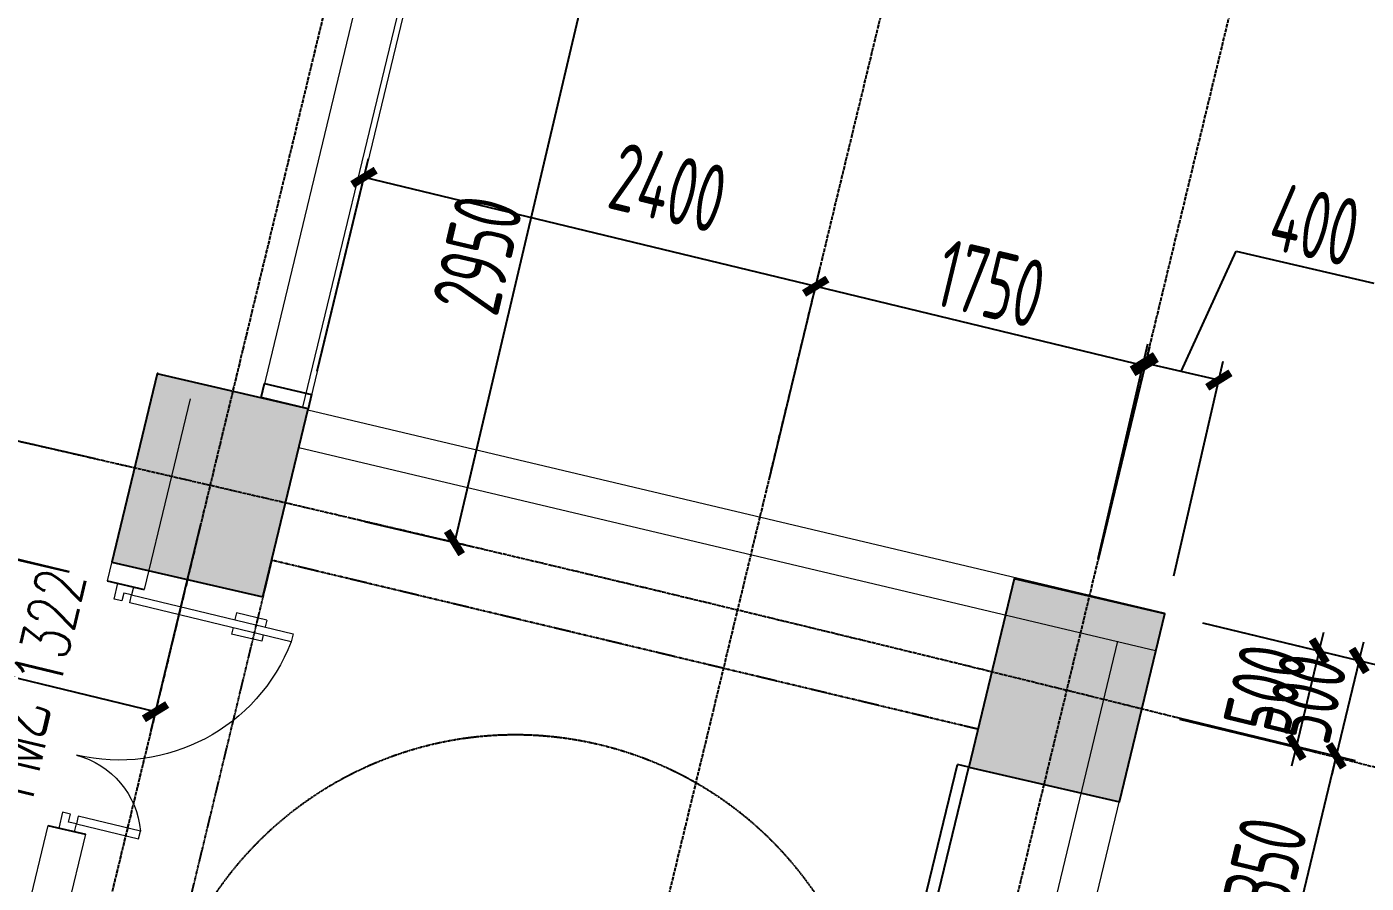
# Model space of a CAD drawing. Header units: millimetres. Extents: x 11515858 to 24947533, y -12764720 to -6305528.
# Drawn here: x 11849267 to 11856185, y -6387706 to -6383283 of the extents above; entities that cross this region are included whole.
import ezdxf
from ezdxf.enums import TextEntityAlignment as Align

# ---------------------------------------------------------------- set-up
doc = ezdxf.new("R2010")
doc.units = ezdxf.units.MM
doc.header["$LTSCALE"] = 10
for name, pattern in [('A2-RG-AXIS$0$CENTER', [2, 1.25, -0.25, 0.25, -0.25]), ('A2-RG-AXIS$0$DOTE', [2.4200000000000004, 2, -0.2, 0.02, -0.2]), ('A2-RI-F3$0$HIDDEN', [0.375, 0.25, -0.125]), ('A2-RV-F3$0$HIDDEN', [0.375, 0.25, -0.125])]:
    doc.linetypes.add(name, pattern=pattern)
for name, color, linetype in [('A2-RB-F3$0$$34$A-DIMS-100', 1, 'Continuous'), ('A2-RB-F3$0$A-DIMS-100', 1, 'Continuous'), ('A2-RG-AXIS$0$A-GRID', 1, 'A2-RG-AXIS$0$CENTER'), ('A2-RI-F3$0$$3$A-DIMS-100', 1, 'Continuous'), ('A2-RI-F3$0$A-SYMB-DOOR', 4, 'Continuous'), ('A2-RI-F3$0$an-wndw-mull-v', 3, 'Continuous'), ('A2-RS-F3$0$A-HATH-GRAY', 8, 'Continuous'), ('A2-RS-F3$0$A-WALL-CONC', 6, 'Continuous'), ('A2-RV-F3$0$A-HATH', 9, 'Continuous'), ('A2-RV-F3$0$A-SYMB', 4, 'Continuous'), ('A2-RV-F3$0$AUDIT_D_120618114340-210', 80, 'Continuous')]:
    doc.layers.add(name, color=color, linetype=linetype)
for name, color, linetype, lineweight in [('A2-RI-F3$0$A-DOOR', 32, 'Continuous', 5), ('A2-RI-F3$0$A-GLAZ', 140, 'Continuous', 5), ('A2-RI-F3$0$A-WALL', 7, 'Continuous', 5)]:
    doc.layers.add(name, color=color, linetype=linetype, lineweight=lineweight)
doc.layers.add('A2-RI-F3$0$A-X-AREA', color=6, linetype='Continuous', plot=False)
doc.layers.get('A2-RI-F3$0$A-X-AREA').off()
doc.styles.add('A2-RB-F3$0$$0$XD2008', font='hzs.shx', dxfattribs={"width": 0.7, "bigfont": 'hztxt.shx'})
doc.styles.add('A2-RB-F3$0$XD2008', font='hzs.shx', dxfattribs={"width": 0.7, "bigfont": 'hztxt.shx'})
doc.styles.add('A2-RI-F3$0$$1$XD2008', font='hzs.shx', dxfattribs={"width": 0.7, "bigfont": 'hztxt.shx'})
doc.styles.add('A2-RI-F3$0$ECADI-TXT', font='simplex.shx', dxfattribs={"bigfont": 'hztxt.shx'})
doc.dimstyles.new('A2-RB-F3$0$$0$XD100$0', dxfattribs={"dimscale": 100, "dimtxt": 3.5, "dimasz": 1, "dimexe": 1, "dimexo": 2, "dimgap": 0.5, "dimtad": 1, "dimdec": 0, "dimdsep": 46, "dimtxsty": 'A2-RB-F3$0$$0$XD2008', "dimblk1": 'A2-RB-F3$0$$20$_ArchTick', "dimblk2": 'A2-RB-F3$0$$20$_ArchTick', "dimsah": 1, "dimcen": 2.5, "dimclrt": 4, "dimaunit": 1, "dimadec": 0, "dimazin": 0, "dimtfac": 1, "dimtdec": 0, "dimtix": 1, "dimtmove": 2, "dimatfit": 3, "dimfxl": 0, "dimtolj": 1, "dimtzin": 0, "dimarcsym": 0})
doc.dimstyles.new('A2-RB-F3$0$XD100$0', dxfattribs={"dimscale": 100, "dimtxt": 3.5, "dimasz": 1, "dimexe": 1, "dimexo": 2, "dimgap": 0.5, "dimtad": 1, "dimdec": 0, "dimdsep": 46, "dimtxsty": 'A2-RB-F3$0$XD2008', "dimblk1": 'A2-RB-F3$0$_ArchTick', "dimblk2": 'A2-RB-F3$0$_ArchTick', "dimsah": 1, "dimcen": 2.5, "dimclrt": 4, "dimaunit": 1, "dimadec": 0, "dimazin": 0, "dimtfac": 1, "dimtdec": 0, "dimtix": 1, "dimtmove": 1, "dimatfit": 3, "dimfxl": 0, "dimtolj": 1, "dimtzin": 0, "dimarcsym": 0})
doc.dimstyles.new('A2-RI-F3$0$$1$XD100$0', dxfattribs={"dimscale": 100, "dimtxt": 3.5, "dimasz": 1, "dimexe": 1, "dimexo": 2, "dimgap": 0.5, "dimtad": 1, "dimdec": 0, "dimdsep": 46, "dimtxsty": 'A2-RI-F3$0$$1$XD2008', "dimblk1": 'A2-RI-F3$0$$0$_ArchTick', "dimblk2": 'A2-RI-F3$0$$0$_ArchTick', "dimsah": 1, "dimcen": 2.5, "dimclrt": 4, "dimaunit": 1, "dimadec": 0, "dimazin": 0, "dimtfac": 1, "dimtdec": 0, "dimtix": 1, "dimtmove": 1, "dimatfit": 3, "dimfxl": 0, "dimtolj": 1, "dimtzin": 0, "dimarcsym": 0})

# ---------------------------------------------------------------- blocks, each defined once
blk = doc.blocks.new('A2-RG-AXIS')
at = {"layer": 'A2-RG-AXIS$0$A-GRID', "linetype": 'A2-RG-AXIS$0$DOTE'}
for p, q in [((11852463.32296544, -6376318.388348403), (11846488.01340499, -6401109.467786302)), ((11845769.35964724, -6416040.753112658), (11855178.3874563, -6377003.453457114)), ((11847468.69242265, -6416458.887968802), (11856889.46762906, -6377372.849227605))]:
    blk.add_line(p, q, dxfattribs=at)
for radius, end in [(316699.9999999902, 95.40764403072032), (313399.9999999902, 95.40764402400131), (308699.9999999902, 95.4076440106419)]:
    blk.add_arc((11778730.70926435, -6694178.721949182), radius, 75.58928463849298, end, dxfattribs=at)
blk = doc.blocks.new('A2-RV-F3')
at = {"layer": 'A2-RV-F3$0$A-HATH', "linetype": 'A2-RV-F3$0$HIDDEN'}
for q in [(11850033.4287374, -6388106.91676847), (11854179.58161267, -6386908.855716155)]:
    blk.add_line((11850532.52359287, -6386036.212348836), q, dxfattribs=at)
at = {"layer": 'A2-RV-F3$0$A-SYMB', "linetype": 'A2-RV-F3$0$HIDDEN'}
blk.add_arc((11851791.3490339, -6388815.443727947), 1875.002576417769, 346.543645954278, 166.5436459542779, dxfattribs=at)
at = {"layer": 'A2-RV-F3$0$AUDIT_D_120618114340-210'}
for p, q in [((11852951.98768491, -6391745.980302073), (11854073.46362242, -6387093.066823089)), ((11853024.39962324, -6391701.612893989), (11854131.93342454, -6387106.54421694)), ((11854131.93342454, -6387106.54421694), (11854073.46362242, -6387093.066823089))]:
    blk.add_line(p, q, dxfattribs=at)
blk = doc.blocks.new('A2-RB-F3$0$$20$_ArchTick')
at = {"color": 0, "linetype": 'ByBlock', "const_width": 0.4}
blk.add_lwpolyline([(-0.5, -0.5), (0.5, 0.5)], dxfattribs=at)
blk = doc.blocks.new('*D1032')
at = {"layer": 'A2-RB-F3$0$$34$A-DIMS-100', "color": 0, "lineweight": -2, "transparency": 16777216}
for p, q in [((11847444.88693542, -6385189.827747664), (11847186.64265633, -6386261.262487707)), ((11850166.93595235, -6385845.913983942), (11849908.69167326, -6386917.348723984)), ((11849932.12332456, -6386820.132687666), (11847210.07430763, -6386164.046451388))]:
    blk.add_line(p, q, dxfattribs=at)
at = {"layer": 'Defpoints', "color": 0, "transparency": 16777216}
for p in [(11847491.75023801, -6384995.395675026), (11850213.79925494, -6385651.481911303), (11847210.07430763, -6386164.046451388)]:
    blk.add_point(p, dxfattribs=at)
at = {"layer": 'A2-RB-F3$0$$34$A-DIMS-100', "color": 0, "lineweight": -2, "transparency": 16777216, "xscale": 100, "yscale": 100, "zscale": 100}
for p, rotation in [((11847210.07430763, -6386164.046451388), 166.4486630125035), ((11849932.12332456, -6386820.132687666), 346.4486630125035)]:
    blk.add_blockref('A2-RB-F3$0$$20$_ArchTick', p, dxfattribs=dict(at, rotation=rotation))
at = {"layer": 'A2-RB-F3$0$$34$A-DIMS-100', "color": 4, "transparency": 16777216, "insert": (11847937.93686593, -6386040.578628005), "char_height": 350, "attachment_point": 5, "rotation": 346.4486630125035, "style": 'A2-RB-F3$0$$0$XD2008'}
blk.add_mtext('\\A1;2800', dxfattribs=at)
blk = doc.blocks.new('A2-RB-F3$0$_ArchTick')
at = {"color": 0, "linetype": 'ByBlock', "const_width": 0.4}
blk.add_lwpolyline([(-0.5, -0.5), (0.5, 0.5)], dxfattribs=at)
blk = doc.blocks.new('*D977')
at = {"layer": 'A2-RB-F3$0$A-DIMS-100', "color": 0, "lineweight": -2, "transparency": 16777216}
for p, q in [((11855229.09297433, -6385062.466457946), (11855513.26789412, -6384442.359246904)), ((11855513.26789412, -6384442.359246904), (11856224.61512708, -6384606.326055005)), ((11854800.9826775, -6386029.295168903), (11855056.65484052, -6384920.09698534)), ((11855423.99231472, -6385107.391104117), (11855034.19363393, -6385017.541811774)), ((11855190.78135829, -6386119.144461247), (11855446.45352131, -6385009.946277684))]:
    blk.add_line(p, q, dxfattribs=at)
at = {"layer": 'Defpoints', "color": 0, "transparency": 16777216}
for p in [(11855034.19363393, -6385017.541811774), (11854756.06026432, -6386224.18482177), (11855145.85894511, -6386314.034114113)]:
    blk.add_point(p, dxfattribs=at)
at = {"layer": 'A2-RB-F3$0$A-DIMS-100', "color": 0, "lineweight": -2, "transparency": 16777216, "xscale": 100, "yscale": 100, "zscale": 100}
for p, rotation in [((11855034.19363393, -6385017.541811774), 167.0199327018391), ((11855423.99231472, -6385107.391104117), 347.0199327018392)]:
    blk.add_blockref('A2-RB-F3$0$_ArchTick', p, dxfattribs=dict(at, rotation=rotation))
at = {"layer": 'A2-RB-F3$0$A-DIMS-100', "color": 4, "transparency": 16777216, "insert": (11855919.47922542, -6384305.09179148), "char_height": 350, "attachment_point": 5, "rotation": 347.01993270183914, "style": 'A2-RB-F3$0$XD2008'}
blk.add_mtext('\\A1;400', dxfattribs=at)
blk = doc.blocks.new('*D602')
at = {"layer": 'A2-RB-F3$0$A-DIMS-100', "color": 0, "lineweight": -2, "transparency": 16777216}
for p, q in [((11850767.64767808, -6385060.800179304), (11851032.38535166, -6383962.98245823)), ((11851008.94245314, -6384060.195782979), (11853342.06240342, -6384622.825385304)), ((11853100.76762836, -6385623.429781629), (11853365.50530195, -6384525.612060556))]:
    blk.add_line(p, q, dxfattribs=at)
at = {"layer": 'Defpoints', "color": 0, "transparency": 16777216}
for p in [(11853342.06240342, -6384622.825385304), (11850720.76188103, -6385255.226828801), (11853053.88183131, -6385817.856431127)]:
    blk.add_point(p, dxfattribs=at)
at = {"layer": 'A2-RB-F3$0$A-DIMS-100', "color": 0, "lineweight": -2, "transparency": 16777216, "xscale": 100, "yscale": 100, "zscale": 100}
for p, rotation in [((11851008.94245314, -6384060.195782979), 166.4420341901663), ((11853342.06240342, -6384622.825385304), 346.4420341901663)]:
    blk.add_blockref('A2-RB-F3$0$_ArchTick', p, dxfattribs=dict(at, rotation=rotation))
at = {"layer": 'A2-RB-F3$0$A-DIMS-100', "color": 4, "transparency": 16777216, "insert": (11852580.72818501, -6384113.957202718), "char_height": 350, "attachment_point": 5, "rotation": 346.4420341901663, "style": 'A2-RB-F3$0$XD2008'}
blk.add_mtext('\\A1;2400', dxfattribs=at)
blk = doc.blocks.new('*D603')
at = {"layer": 'A2-RB-F3$0$A-DIMS-100', "color": 0, "lineweight": -2, "transparency": 16777216}
for p, q in [((11853100.77255272, -6385623.417580215), (11853365.51436886, -6384525.629123743)), ((11853342.07053307, -6384622.842222465), (11855043.29963338, -6385033.109318132)), ((11854802.00165303, -6386033.684675883), (11855066.74346917, -6384935.896219409))]:
    blk.add_line(p, q, dxfattribs=at)
at = {"layer": 'Defpoints', "color": 0, "transparency": 16777216}
for p in [(11855043.29963338, -6385033.109318132), (11853053.88488113, -6385817.843777662), (11854755.11398144, -6386228.110873329)]:
    blk.add_point(p, dxfattribs=at)
at = {"layer": 'A2-RB-F3$0$A-DIMS-100', "color": 0, "lineweight": -2, "transparency": 16777216, "xscale": 100, "yscale": 100, "zscale": 100}
for p, rotation in [((11853342.07053307, -6384622.842222465), 166.4414817814854), ((11855043.29963338, -6385033.109318132), 346.4414817814855)]:
    blk.add_blockref('A2-RB-F3$0$_ArchTick', p, dxfattribs=dict(at, rotation=rotation))
at = {"layer": 'A2-RB-F3$0$A-DIMS-100', "color": 4, "transparency": 16777216, "insert": (11854245.43371376, -6384609.246298172), "char_height": 350, "attachment_point": 5, "rotation": 346.44148178148544, "style": 'A2-RB-F3$0$XD2008'}
blk.add_mtext('\\A1;1750', dxfattribs=at)
blk = doc.blocks.new('*D618')
at = {"layer": 'A2-RB-F3$0$A-DIMS-100', "color": 0, "lineweight": -2, "transparency": 16777216}
for p, q in [((11855340.26307883, -6386361.013181719), (11856039.88262223, -6386530.080954091)), ((11855942.68055538, -6386506.591420288), (11855966.17008918, -6386409.389353428)), ((11855942.68055538, -6386506.591420288), (11855822.51103081, -6387003.865068182)), ((11855220.09355427, -6386858.286829613), (11855919.71309767, -6387027.354601985)), ((11855822.51103081, -6387003.865068182), (11855799.02149701, -6387101.067135042))]:
    blk.add_line(p, q, dxfattribs=at)
at = {"layer": 'Defpoints', "color": 0, "transparency": 16777216}
for p in [(11855145.85894511, -6386314.034114113), (11855025.68942055, -6386811.307762007), (11855822.51103081, -6387003.865068182)]:
    blk.add_point(p, dxfattribs=at)
at = {"layer": 'A2-RB-F3$0$A-DIMS-100', "color": 0, "lineweight": -2, "transparency": 16777216, "xscale": 100, "yscale": 100, "zscale": 100}
for p, rotation in [((11855942.68055538, -6386506.591420288), 256.414546608545), ((11855822.51103081, -6387003.865068182), 76.41454660854498)]:
    blk.add_blockref('A2-RB-F3$0$_ArchTick', p, dxfattribs=dict(at, rotation=rotation))
at = {"layer": 'A2-RB-F3$0$A-DIMS-100', "color": 4, "transparency": 16777216, "insert": (11855663.89114266, -6386702.37679318), "char_height": 350, "attachment_point": 5, "rotation": 76.41454660854498, "style": 'A2-RB-F3$0$XD2008'}
blk.add_mtext('\\A1;500', dxfattribs=at)
blk = doc.blocks.new('*D736')
at = {"layer": 'A2-RB-F3$0$A-DIMS-100', "color": 0, "lineweight": -2, "transparency": 16777216}
for p, q in [((11851687.15718503, -6382965.68207138), (11852249.25921338, -6383097.968263979)), ((11852151.91853491, -6383075.059918003), (11851476.12232862, -6385946.609932764)), ((11851011.36097874, -6385837.232086142), (11851573.46300709, -6385969.51827874))]:
    blk.add_line(p, q, dxfattribs=at)
at = {"layer": 'Defpoints', "color": 0, "transparency": 16777216}
for p in [(11851492.47582809, -6382919.865379427), (11850816.6796218, -6385791.415394189), (11851476.12232862, -6385946.609932764)]:
    blk.add_point(p, dxfattribs=at)
at = {"layer": 'A2-RB-F3$0$A-DIMS-100', "color": 0, "lineweight": -2, "transparency": 16777216, "xscale": 100, "yscale": 100, "zscale": 100}
for p, rotation in [((11852151.91853491, -6383075.059918003), 76.75688279214856), ((11851476.12232862, -6385946.609932764), 256.7568827921485)]:
    blk.add_blockref('A2-RB-F3$0$_ArchTick', p, dxfattribs=dict(at, rotation=rotation))
at = {"layer": 'A2-RB-F3$0$A-DIMS-100', "color": 4, "transparency": 16777216, "insert": (11851595.00390521, -6384459.291146936), "char_height": 350, "attachment_point": 5, "rotation": 76.75688279214853, "style": 'A2-RB-F3$0$XD2008'}
blk.add_mtext('\\A1;2950', dxfattribs=at)
blk = doc.blocks.new('*D943')
at = {"layer": 'A2-RB-F3$0$$34$A-DIMS-100', "color": 0, "lineweight": -2, "transparency": 16777216}
for p, q in [((11849156.93414016, -6385407.77911393), (11849179.37996334, -6385310.330742872)), ((11849022.21476093, -6385992.662276798), (11849156.93414016, -6385407.77911393)), ((11849621.73453909, -6385514.839164866), (11849059.4857691, -6385385.333290747)), ((11849487.01515986, -6386099.722327735), (11848924.76638987, -6385970.216453616)), ((11849022.21476093, -6385992.662276798), (11848999.76893775, -6386090.110647855))]:
    blk.add_line(p, q, dxfattribs=at)
at = {"layer": 'Defpoints', "color": 0, "transparency": 16777216}
for p in [(11849156.93414016, -6385407.77911393), (11849816.6312812, -6385559.73081123), (11849681.91190197, -6386144.613974098)]:
    blk.add_point(p, dxfattribs=at)
at = {"layer": 'A2-RB-F3$0$$34$A-DIMS-100', "color": 0, "lineweight": -2, "transparency": 16777216, "xscale": 100, "yscale": 100, "zscale": 100}
for p, rotation in [((11849156.93414016, -6385407.77911393), 257.0289777001695), ((11849022.21476093, -6385992.662276798), 77.02897770016945)]:
    blk.add_blockref('A2-RB-F3$0$$20$_ArchTick', p, dxfattribs=dict(at, rotation=rotation))
at = {"layer": 'A2-RB-F3$0$$34$A-DIMS-100', "color": 4, "transparency": 16777216, "insert": (11848870.31561567, -6385649.717593204), "char_height": 350, "attachment_point": 5, "rotation": 77.02897770016952, "style": 'A2-RB-F3$0$$0$XD2008'}
blk.add_mtext('\\A1;600', dxfattribs=at)
blk = doc.blocks.new('*D944')
at = {"layer": 'A2-RB-F3$0$$34$A-DIMS-100', "color": 0, "lineweight": -2, "transparency": 16777216}
for p, q in [((11849487.50211362, -6386097.658312107), (11848926.62034645, -6385962.188926027)), ((11849023.82524063, -6385985.666757023), (11848718.59678606, -6387249.399323776)), ((11849182.27365905, -6387361.390878862), (11848621.39189189, -6387225.921492781))]:
    blk.add_line(p, q, dxfattribs=at)
at = {"layer": 'Defpoints', "color": 0, "transparency": 16777216}
for p in [(11849681.91190197, -6386144.613974098), (11848718.59678606, -6387249.399323776), (11849376.68344741, -6387408.346540852)]:
    blk.add_point(p, dxfattribs=at)
at = {"layer": 'A2-RB-F3$0$$34$A-DIMS-100', "color": 0, "lineweight": -2, "transparency": 16777216, "xscale": 100, "yscale": 100, "zscale": 100}
for p, rotation in [((11849023.82524063, -6385985.666757023), 76.42144473055495), ((11848718.59678606, -6387249.399323776), 256.4214447305549)]:
    blk.add_blockref('A2-RB-F3$0$$20$_ArchTick', p, dxfattribs=dict(at, rotation=rotation))
at = {"layer": 'A2-RB-F3$0$$34$A-DIMS-100', "color": 4, "transparency": 16777216, "insert": (11848652.50000145, -6386564.707920659), "char_height": 350, "attachment_point": 5, "rotation": 76.42144473055492, "style": 'A2-RB-F3$0$$0$XD2008'}
blk.add_mtext('\\A1;1300', dxfattribs=at)
blk = doc.blocks.new('A2-RI-F3$0$SERSRHRHDTRJ')
at = {"layer": 'A2-RI-F3$0$A-DOOR'}
for p, q in [((11800475.38409623, -6393800.047413971), (11800415.36560299, -6394655.451357866)), ((11800456.92337815, -6394658.461742839), (11800516.94187169, -6393803.057799296)), ((11800516.94187169, -6393803.057799296), (11800475.38409623, -6393800.047413971)), ((11800431.43091927, -6393945.83894666), (11800419.84674787, -6394105.756155106)), ((11800466.58443766, -6393948.385416894), (11800431.43091927, -6393945.83894666)), ((11800543.29573122, -6393953.9422721), (11800508.14221313, -6393951.395802219)), ((11800543.29573122, -6393953.9422721), (11800531.71155991, -6394113.859480469)), ((11800455.00026636, -6394108.302625263), (11800419.84674787, -6394105.756155106)), ((11800531.71155991, -6394113.859480469), (11800496.5580416, -6394111.31301016)), ((11799243.03638925, -6394573.239323981), (11799266.06948483, -6394243.86296908)), ((11799266.06948483, -6394243.86296908), (11799307.63464619, -6394246.769596335)), ((11799307.63464619, -6394246.769596335), (11799284.60155026, -6394576.145951542)), ((11799195.6579735, -6394653.463018885), (11799201.47122788, -6394570.332696724)), ((11799201.47122788, -6394570.332696724), (11799243.03638925, -6394573.239323981)), ((11799243.03638925, -6394573.239323981), (11799240.12976184, -6394614.804485171)), ((11799284.60155026, -6394576.145951542), (11799243.03638925, -6394573.239323981)), ((11799278.78829588, -6394659.276273704), (11799195.6579735, -6394653.463018885)), ((11799195.6579735, -6394653.463018885), (11799195.6579735, -6394653.463018885)), ((11799240.12976184, -6394614.804485171), (11799281.69492321, -6394617.711112428)), ((11799281.69492321, -6394617.711112428), (11799278.78829588, -6394659.276273704)), ((11800415.36560299, -6394655.451357866), (11800456.92337815, -6394658.461742839)), ((11800456.92337815, -6394658.461742839), (11800453.912993, -6394700.019518152)), ((11800498.48115361, -6394661.472128163), (11800456.92337815, -6394658.461742839)), ((11800492.46038292, -6394744.587678512), (11800498.48115361, -6394661.472128163)), ((11800412.35521753, -6394697.009132828), (11800409.3448323, -6394738.566908214)), ((11800409.3448323, -6394738.566908214), (11800492.46038292, -6394744.587678512)), ((11800453.912993, -6394700.019518152), (11800412.35521753, -6394697.009132828)), ((11800492.46038292, -6394744.587678512), (11800492.46038292, -6394744.587678512))]:
    blk.add_line(p, q, dxfattribs=at)
for centre, radius, start, end in [((11800532.57455108, -6394751.169689783), 952.8401396200915, 93.44102037004109, 175.7216290620873), ((11799135.23589122, -6394659.849070213), 447.6114190251209, 357.408767530166, 67.34677845341088)]:
    blk.add_arc(centre, radius, start, end, dxfattribs=at)
blk = doc.blocks.new('A2-RI-F3$0$ECADI-TAG-DOOR')
blk = doc.blocks.new('A2-RI-F3$0$A$C047A065C')
at = {"layer": 'A2-RI-F3$0$an-wndw-mull-v'}
blk.add_lwpolyline([(95280.12827742659, 16148.37693159468), (95036.85648961924, 16205.9862820385), (95054.13929475471, 16278.96781837847), (95297.41108255647, 16221.35846793558), (95280.12827742659, 16148.37693159468)], close=True, dxfattribs=at)
blk = doc.blocks.new('A2-RI-F3$0$$0$_ArchTick')
at = {"color": 0, "linetype": 'ByBlock', "const_width": 0.4}
blk.add_lwpolyline([(-0.5, -0.5), (0.5, 0.5)], dxfattribs=at)
blk = doc.blocks.new('*D1356')
at = {"layer": 'A2-RI-F3$0$$3$A-DIMS-100', "color": 0, "lineweight": -2, "transparency": 16777216}
for p, q in [((11855340.29101782, -6386360.897416422), (11856246.04259207, -6386579.207642978)), ((11856148.82655572, -6386555.775991824), (11856172.25820688, -6386458.55995547)), ((11856148.82655572, -6386555.775991824), (11856030.15083198, -6387048.152026172)), ((11855221.61529407, -6386853.273450771), (11856127.36686833, -6387071.583677327)), ((11856030.15083198, -6387048.152026172), (11856006.71918082, -6387145.368062524))]:
    blk.add_line(p, q, dxfattribs=at)
at = {"layer": 'Defpoints', "color": 0, "transparency": 16777216}
for p in [(11855145.85894511, -6386314.034114113), (11855027.18322137, -6386806.41014846), (11856030.15083198, -6387048.152026172)]:
    blk.add_point(p, dxfattribs=at)
at = {"layer": 'A2-RI-F3$0$$3$A-DIMS-100', "color": 0, "lineweight": -2, "transparency": 16777216, "xscale": 100, "yscale": 100, "zscale": 100}
for p, rotation in [((11856148.82655572, -6386555.775991824), 256.448663095377), ((11856030.15083198, -6387048.152026172), 76.448663095377)]:
    blk.add_blockref('A2-RI-F3$0$$0$_ArchTick', p, dxfattribs=dict(at, rotation=rotation))
at = {"layer": 'A2-RI-F3$0$$3$A-DIMS-100', "color": 4, "transparency": 16777216, "insert": (11855870.75261205, -6386749.2427939), "char_height": 350, "attachment_point": 5, "rotation": 76.448663095377, "style": 'A2-RI-F3$0$$1$XD2008'}
blk.add_mtext('\\A1;500', dxfattribs=at)
blk = doc.blocks.new('*D1358')
at = {"layer": 'A2-RI-F3$0$$3$A-DIMS-100', "color": 0, "lineweight": -2, "transparency": 16777216}
for p, q in [((11855217.81173799, -6386852.32935065), (11856126.9880892, -6387071.465039601)), ((11856029.77205285, -6387048.033388442), (11855714.9352374, -6388354.266017501)), ((11854902.97492254, -6388158.561979709), (11855812.15127376, -6388377.69766866))]:
    blk.add_line(p, q, dxfattribs=at)
at = {"layer": 'Defpoints', "color": 0, "transparency": 16777216}
for p in [(11855023.37966528, -6386805.466048334), (11854708.54284983, -6388111.698677393), (11855714.9352374, -6388354.266017501)]:
    blk.add_point(p, dxfattribs=at)
at = {"layer": 'A2-RI-F3$0$$3$A-DIMS-100', "color": 0, "lineweight": -2, "transparency": 16777216, "xscale": 100, "yscale": 100, "zscale": 100}
for p, rotation in [((11856029.77205285, -6387048.033388442), 76.44866309347344), ((11855714.9352374, -6388354.266017501), 256.4486630934734)]:
    blk.add_blockref('A2-RI-F3$0$$0$_ArchTick', p, dxfattribs=dict(at, rotation=rotation))
at = {"layer": 'A2-RI-F3$0$$3$A-DIMS-100', "color": 4, "transparency": 16777216, "insert": (11855653.61756334, -6387648.428487867), "char_height": 350, "attachment_point": 5, "rotation": 76.4486630934734, "style": 'A2-RI-F3$0$$1$XD2008'}
blk.add_mtext('\\A1;1350', dxfattribs=at)
blk = doc.blocks.new('A2-RS-F3')
at = {"layer": 'A2-RS-F3$0$A-HATH-GRAY', "ltscale": 3}
h = blk.add_hatch(color=256, dxfattribs=at)
h.paths.add_polyline_path([(11780370.89755086, -6378132.782792893), (11781370.87417263, -6378139.55443527), (11781379.67800279, -6376839.580863897), (11780379.70138101, -6376832.809221519)])
h.paths.add_polyline_path([(11771295.27564643, -6378216.197546514), (11772295.03483666, -6378194.253035512), (11772266.5069368, -6376894.564468444), (11771266.73910292, -6376916.115187177)])
h.paths.add_polyline_path([(11789445.17112454, -6378310.198236045), (11790444.54168875, -6378345.673232787), (11790490.65924199, -6377046.489880169), (11789491.30265092, -6377010.621244233)])
h.paths.add_polyline_path([(11794061.0047061, -6377995.566527516), (11794659.76819639, -6378034.064633409), (11794711.10463453, -6377235.625744862), (11794112.34099576, -6377197.127629422)])
h.paths.add_polyline_path([(11762225.78675684, -6378559.980374771), (11763224.50359892, -6378509.337805177), (11763158.64822897, -6377210.610911016), (11762159.93138714, -6377261.253480596)])
h.paths.add_polyline_path([(11756037.94498854, -6378647.01814434), (11756835.42480313, -6378583.579123507), (11756756.11594025, -6377586.650439977), (11755958.63612566, -6377650.089460809)])
h.paths.add_polyline_path([(11801644.36177372, -6378461.795606661), (11802243.12541249, -6378500.293722101), (11802294.45800298, -6377701.854586166), (11801695.69264424, -6377663.356360138)])
h.paths.add_polyline_path([(11751541.31840326, -6379498.702455024), (11752338.78286353, -6379435.26465562), (11752219.84924088, -6377939.956459403), (11751422.36767903, -6378003.395619228)])
h.paths.add_polyline_path([(11807663.938267, -6379405.663604804), (11808460.48668476, -6379479.897142787), (11808571.83602485, -6378285.07346441), (11807775.31205818, -6378210.58898552)])
h.paths.add_polyline_path([(11816584.79090101, -6380403.180904732), (11817577.33728926, -6380525.051795942), (11817735.76549338, -6379234.740036699), (11816743.21910513, -6379112.869145487)])
h.paths.add_polyline_path([(11825579.43333334, -6381618.61778286), (11826568.15095204, -6381768.411835417), (11826762.88505011, -6380483.080985126), (11825774.1674314, -6380333.286932572)])
h.paths.add_polyline_path([(11793833.19719825, -6381538.642010352), (11794431.96253365, -6381577.140599572), (11794483.29897179, -6380778.701711025), (11793884.53533302, -6380740.203595584)])
h.paths.add_polyline_path([(11801416.57157933, -6382004.630992735), (11802015.33521809, -6382043.129108172), (11802066.67260773, -6381244.675421046), (11801467.90709214, -6381206.179634506)])
h.paths.add_polyline_path([(11834536.38714455, -6383084.909703042), (11835520.39295434, -6383263.035534266), (11835751.95442764, -6381983.822661661), (11834767.94861785, -6381805.696830438)])
h.paths.add_polyline_path([(11843441.66666962, -6384836.765730232), (11844420.1516999, -6385043.070307644), (11844688.34843555, -6383771.036819221), (11843709.86340527, -6383564.73224181)])
h.paths.add_polyline_path([(11849706.83636043, -6386047.736931622), (11850486.43372208, -6386227.435516321), (11850720.76188103, -6385255.226828801), (11849941.16451938, -6385075.5282441)])
h.paths.add_polyline_path([(11756683.39986626, -6386771.73012858), (11757480.73275718, -6386706.432825881), (11757402.3493593, -6385711.295398135), (11756604.86865006, -6385774.734490136)])
h.paths.add_polyline_path([(11752167.79794693, -6387373.911853275), (11752965.26716919, -6387310.473653751), (11752846.31887602, -6385815.197344893), (11752048.83909802, -6385878.636362814)])
h.paths.add_polyline_path([(11854131.93342455, -6387106.544216941), (11854911.53078619, -6387286.24280164), (11855145.85894511, -6386314.034114113), (11854366.2615835, -6386134.335529419)])
h.paths.add_polyline_path([(11793236.40739371, -6390820.55180971), (11793835.1729093, -6390859.047596249), (11793886.50367045, -6390060.697002236), (11793287.73815487, -6390022.201215696)])
h.paths.add_polyline_path([(11800819.82429774, -6391285.87943023), (11801418.58965648, -6391324.377656254), (11801469.92437464, -6390525.938657123), (11800871.16073588, -6390487.440541684)])
h.paths.add_polyline_path([(11847832.22910198, -6393825.331696717), (11848611.82641846, -6394005.030468771), (11848846.15462257, -6393032.821593896), (11848066.55726093, -6392853.123009195)])
h.paths.add_polyline_path([(11780263.22846494, -6394032.416479454), (11781263.20557429, -6394039.182631473), (11781272.00815791, -6392739.216306193), (11780272.03428096, -6392732.050787436)])
h.paths.add_polyline_path([(11771644.19337135, -6394112.368671072), (11772643.95256158, -6394090.42416007), (11772615.42466172, -6392790.735593002), (11771615.65682784, -6392812.286311734)])
h.paths.add_polyline_path([(11788881.00389713, -6394200.186132187), (11789880.37446134, -6394235.661128929), (11789926.49201458, -6392936.47777631), (11788927.13542351, -6392900.609140375)])
h.paths.add_polyline_path([(11793008.60330553, -6394363.630148089), (11793607.36694429, -6394402.128263529), (11793658.70338243, -6393603.689374982), (11793059.93974367, -6393565.191259542)])
h.paths.add_polyline_path([(11763031.00361343, -6394439.578159787), (11764029.72045525, -6394388.935590206), (11763963.86508529, -6393090.208696045), (11762965.14821984, -6393140.851266822)])
h.paths.add_polyline_path([(11757322.63369773, -6394796.642427704), (11758119.96658747, -6394731.345125102), (11758040.8090929, -6393736.271379213), (11757243.32838366, -6393799.710471213)])
h.paths.add_polyline_path([(11800592.0339871, -6394828.716624237), (11801190.79762586, -6394867.214739674), (11801242.13578398, -6394068.775961717), (11800643.37042524, -6394030.277735691)])
h.paths.add_polyline_path([(11852257.37197134, -6394883.948939756), (11853036.96933298, -6395063.647524455), (11853271.29749193, -6394091.438836934), (11852491.70013029, -6393911.740252233)])
h.paths.add_polyline_path([(11752786.32793951, -6395149.47954925), (11753583.80864874, -6395086.040457249), (11753464.86035124, -6393590.764127428), (11752667.379642, -6393654.203219429)])
h.paths.add_polyline_path([(11806188.54669958, -6395237.063407816), (11806985.09511734, -6395311.296945799), (11807096.44551313, -6394116.473366143), (11806299.92049076, -6394041.988788532)])
h.paths.add_polyline_path([(11814655.74438135, -6396185.997153974), (11815648.35495819, -6396307.344134583), (11815806.10207776, -6395016.948932264), (11814813.49150092, -6394895.601951655)])
h.paths.add_polyline_path([(11823197.50040783, -6397340.424610198), (11824186.21886505, -6397490.213128009), (11824380.9531505, -6396204.88311268), (11823392.23469328, -6396055.094594865)])
h.paths.add_polyline_path([(11831681.58349066, -6398728.63425007), (11832662.96621463, -6398920.686832826), (11832912.63254052, -6397644.883942458), (11831931.24981655, -6397452.831359704)])
h.paths.add_polyline_path([(11840163.98328786, -6400382.520731646), (11841142.46809188, -6400588.826382169), (11841410.66622259, -6399316.793187883), (11840432.18141856, -6399110.487537359)])
edge = h.paths.add_edge_path()
edge.add_arc((11780719.10251, -6400485.439439259), 449.999988079071, 0, 360)
edge = h.paths.add_edge_path()
edge.add_arc((11772285.60305141, -6400549.445431401), 449.999988079071, 0, 360)
edge = h.paths.add_edge_path()
edge.add_arc((11789151.83263754, -6400663.663280121), 449.999988079071, 0, 360)
edge = h.paths.add_edge_path()
edge.add_arc((11763856.98280831, -6400855.585750488), 449.999988079071, 0, 360)
h.paths.add_polyline_path([(11845945.90122119, -6401651.554094728), (11846725.4625831, -6401831.244381424), (11846959.82680723, -6400859.04400699), (11846180.22944558, -6400679.345422289)])
edge = h.paths.add_edge_path()
edge.add_arc((11797575.54345276, -6401083.914876501), 449.999988079071, 0, 360)
edge = h.paths.add_edge_path()
edge.add_arc((11755440.6326134, -6401403.616570349), 450.5000114440918, 0, 360)
edge = h.paths.add_edge_path()
edge.add_arc((11805983.69034955, -6401745.883306344), 449.999988079071, 0, 360)
h.paths.add_polyline_path([(11850371.09177984, -6402709.973765338), (11851150.68914149, -6402889.672350037), (11851385.01730044, -6401917.463662516), (11850605.45593853, -6401737.773375819)])
edge = h.paths.add_edge_path()
edge.add_arc((11814369.38359124, -6402649.002032681), 449.999988079071, 0, 360)
edge = h.paths.add_edge_path()
edge.add_arc((11822725.677854, -6403792.543501194), 449.999988079071, 0, 360)
edge = h.paths.add_edge_path()
edge.add_arc((11831045.69198951, -6405175.540651114), 449.999988079071, 0, 360)
edge = h.paths.add_edge_path()
edge.add_arc((11839322.56812231, -6406796.880610892), 450.5000114440918, 0, 360)
edge = h.paths.add_edge_path()
edge.add_arc((11847549.46339929, -6408655.217578304), 450.5000114440918, 0, 360)
at = {"layer": 'A2-RS-F3$0$A-WALL-CONC'}
for points in [[(11849706.83636043, -6386047.736931622), (11850486.43372208, -6386227.435516321), (11850720.76188103, -6385255.226828801), (11849941.16451938, -6385075.5282441)], [(11854131.93342455, -6387106.544216941), (11854911.53078619, -6387286.24280164), (11855145.85894511, -6386314.034114113), (11854366.2615835, -6386134.335529419)]]:
    blk.add_3dface(points, dxfattribs=at)
blk = doc.blocks.new('A2-RB-F3')
at = {"layer": 'A2-RB-F3$0$$34$A-DIMS-100'}
dim = blk.add_linear_dim(base=(11847210.07430763, -6386164.046451388), p1=(11850213.79925494, -6385651.481911304), p2=(11847491.75023801, -6384995.395675027), angle=166.44866301249462, dimstyle='A2-RB-F3$0$$0$XD100$0', dxfattribs=at)
dim.commit()
dim.dimension.update_dxf_attribs({"geometry": '*D1032', "text_midpoint": (11847937.93686593, -6386040.578628005), "dimtype": 129})
for p2, distance, picture, middle in [((11849816.6312812, -6385559.730811231), 676.9709271521152, '*D943', (11848870.31561567, -6385649.717593204)), ((11849376.68344741, -6387408.346540852), -677.0098017480974, '*D944', (11848652.50000145, -6386564.707920659))]:
    dim = blk.add_aligned_dim(p1=(11849681.91190198, -6386144.613974099), p2=p2, distance=distance, dimstyle='A2-RB-F3$0$$0$XD100$0', dxfattribs=at)
    dim.commit()
    dim.dimension.update_dxf_attribs({"geometry": picture, "text_midpoint": middle})
at = {"layer": 'A2-RB-F3$0$A-DIMS-100'}
for p1, p2, distance, picture, middle in [((11851492.47582809, -6382919.865379427), (11850816.6796218, -6385791.415394188), 677.4585067600625, '*D736', (11851595.00390521, -6384459.291146936)), ((11853053.88488113, -6385817.843777661), (11854755.11398144, -6386228.110873328), 1229.2598126126943, '*D603', (11854245.43371376, -6384609.246298172))]:
    dim = blk.add_aligned_dim(p1=p1, p2=p2, distance=distance, dimstyle='A2-RB-F3$0$XD100$0', dxfattribs=at)
    dim.commit()
    dim.dimension.update_dxf_attribs({"geometry": picture, "text_midpoint": middle})
for base, p1, p2, angle, picture, middle in [((11853342.06240342, -6384622.825385304), (11850720.76188103, -6385255.226828801), (11853053.88183131, -6385817.856431126), 346.4420341901774, '*D602', (11852527.98166332, -6384332.687183402)), ((11855034.19363393, -6385017.541811774), (11855145.85894511, -6386314.034114113), (11854756.06026432, -6386224.18482177), 167.01993270177923, '*D977', (11855561.99030733, -6384453.589850198))]:
    dim = blk.add_linear_dim(base=base, p1=p1, p2=p2, angle=angle, dimstyle='A2-RB-F3$0$XD100$0', dxfattribs=at)
    dim.commit()
    dim.dimension.update_dxf_attribs({"geometry": picture, "text_midpoint": middle, "dimtype": 129})
dim = blk.add_aligned_dim(p1=(11855145.85894511, -6386314.034114113), p2=(11855025.68942055, -6386811.307762006), distance=819.7578878792932, text='500', dimstyle='A2-RB-F3$0$XD100$0', dxfattribs=at)
dim.commit()
dim.dimension.update_dxf_attribs({"geometry": '*D618', "text_midpoint": (11855663.89114266, -6386702.37679318)})
blk = doc.blocks.new('A2-RI-F3')
for p, q in [((11849706.83636043, -6386047.736931622), (11850486.43372208, -6386227.435516321)), ((11849681.91190198, -6386144.613974099), (11849874.32501424, -6386188.965540245)), ((11849376.68344741, -6387408.346540852), (11849569.69840761, -6387452.836834022))]:
    blk.add_line(p, q)
at = {"layer": 'A2-RI-F3$0$A-GLAZ'}
for p, q in [((11851004.31837968, -6383011.840798247), (11850477.72179019, -6385196.647700919)), ((11851218.60355232, -6383061.689819067), (11850691.59707016, -6385248.197333463)), ((11851247.82150681, -6383068.498825977), (11850720.76188107, -6385255.22682881))]:
    blk.add_line(p, q, dxfattribs=at)
at = {"layer": 'A2-RI-F3$0$A-WALL'}
for p, q in [((11849942.01022568, -6385067.732977885), (11849681.91190198, -6386144.613974099)), ((11850111.60279451, -6385204.519111084), (11849874.32501424, -6386188.965540245)), ((11850718.24951434, -6385261.271301876), (11855143.11689376, -6386308.685916255)), ((11850672.18040558, -6385455.893081793), (11855097.047785, -6386503.307696172)), ((11855143.11689376, -6386308.685916255), (11854708.07205641, -6388113.651961449)), ((11854900.3544532, -6386455.901084805), (11854512.17291817, -6388066.435057308)), ((11849376.68344741, -6387408.346540852), (11847828.9650202, -6393816.340786998)), ((11849569.69840761, -6387452.836834022), (11848071.04510335, -6393670.628876222))]:
    blk.add_line(p, q, dxfattribs=at)
at = {"linetype": 'A2-RI-F3$0$HIDDEN', "ltscale": 3}
blk.add_blockref('A2-RG-AXIS', (0, 0), dxfattribs=at)
blk.add_blockref('A2-RI-F3$0$A$C047A065C', (11755440.6326134, -6401403.616570366))
at = {"layer": 'A2-RI-F3$0$A-SYMB-DOOR'}
ref = blk.add_blockref('A2-RI-F3$0$ECADI-TAG-DOOR', (11850171.71495743, -6386744.734645552), dxfattribs=dict(at, xscale=99.99999999929773, yscale=99.99999999929773, zscale=99.99999999929773, rotation=76.71264419415843))
ref.add_attrib('门窗主编号1', 'FM乙', dxfattribs={"height": 250.0000000002097, "rotation": 76.71264410779764, "style": 'A2-RI-F3$0$ECADI-TXT', "width": 0.6999999999999982}).set_placement((11849409.92850974, -6386801.138514331), align=Align.RIGHT)
ref.add_attrib('门窗主编号2', '1322', (11849436.77531312, -6386705.832299159, 333.3333333332655), dxfattribs={"height": 250.0000000002097, "rotation": 76.71264410779764, "style": 'A2-RI-F3$0$ECADI-TXT', "width": 0.6999999999999982})
at = {"layer": 'A2-RI-F3$0$A-X-AREA', "xscale": -1, "rotation": 252.4155549791572}
blk.add_blockref('A2-RI-F3$0$SERSRHRHDTRJ', (14380613.38883642, -19567168.00478202), dxfattribs=at)
at = {"layer": 'A2-RI-F3$0$$3$A-DIMS-100'}
for p1, p2, distance, text, picture, middle in [((11855145.85894511, -6386314.034114113), (11855027.18322137, -6386806.410148461), 1031.6894704187916, '500', '*D1356', (11855870.75261205, -6386749.2427939)), ((11855023.37966528, -6386805.466048335), (11854708.54284984, -6388111.698677394), 1035.2123222918478, '1350', '*D1358', (11855653.61756334, -6387648.428487867))]:
    dim = blk.add_aligned_dim(p1=p1, p2=p2, distance=distance, text=text, dimstyle='A2-RI-F3$0$$1$XD100$0', dxfattribs=at)
    dim.commit()
    dim.dimension.update_dxf_attribs({"geometry": picture, "text_midpoint": middle})

msp = doc.modelspace()

# ---------------------------------------------------------------- block references
for name in ['A2-RB-F3', 'A2-RI-F3', 'A2-RG-AXIS', 'A2-RS-F3', 'A2-RV-F3']:
    msp.add_blockref(name, (0, 0))

doc.saveas('drawing.dxf')
